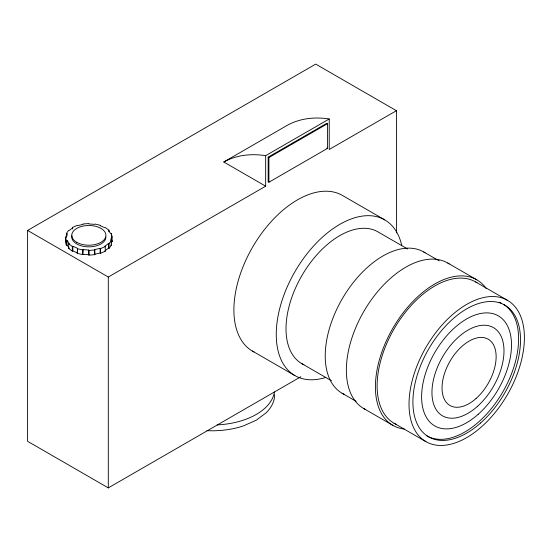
<?xml version="1.0" encoding="UTF-8"?>
<svg xmlns="http://www.w3.org/2000/svg" width="552" height="552" viewBox="0 0 552 552"><rect width="100%" height="100%" fill="white"/><g stroke="black" fill="none" stroke-linecap="round" stroke-linejoin="round"><path stroke-width="0.83" d="M66.364 237.367L66.364 233.468L66.985 233.62L66.212 237.001L65.55 237.049L65.55 241.728L66.316 245.109L66.985 245.053L68.793 247.579M111.166 243.025L111.469 241.672L112.139 241.624L112.139 236.953L111.469 237.001L110.697 240.382L111.325 240.534L111.325 245.205L109.061 248.359L108.44 248.207L105.446 250.463M66.364 233.468L68.627 230.322L69.248 230.467L72.843 227.762L72.436 227.458L77.121 225.382L77.528 225.685L82.986 224.381L82.897 223.995L88.755 223.553L88.844 223.939L94.702 224.381L94.958 224.022L100.416 225.326L100.16 225.685L104.845 227.762L105.377 227.527L108.972 230.232L108.972 231.792M111.325 240.534L109.061 243.68L108.44 243.535L104.845 246.24L105.253 246.544L105.253 251.222L100.567 253.299L100.567 248.621L100.16 248.317L94.702 249.621L94.785 254.679L88.934 255.121L88.844 250.063L82.986 249.621L82.731 254.651L77.273 253.347L77.528 248.317L72.843 246.24L72.312 246.475L68.71 243.77L69.248 243.535L66.985 240.382L66.316 240.43L65.55 237.049M77.273 253.347L77.528 248.317M82.731 254.651L82.986 249.621M300.875 376.719L108.302 487.899L27.6 441.303L27.6 230.439L315.709 64.101L396.412 110.697L396.412 232.909M329.227 118.97L265.664 155.664L265.664 186.183L223.767 161.991L287.33 125.29A167.497 96.703 60 0 1 329.227 118.97L329.227 149.482L396.412 110.697M268.182 157.12L326.708 123.331L327.426 123.745L327.426 148.44L268.9 182.229L268.182 181.815L268.182 157.12L268.9 157.534L327.426 123.745M27.6 230.439L108.302 277.035L265.664 186.183M108.972 230.232L108.44 230.467L110.697 233.62L111.366 233.572L112.139 236.953M68.71 243.77L68.71 248.441L69.248 248.207M68.71 248.441L72.312 251.146L72.843 250.912L77.528 252.988M100.567 248.621L105.253 246.544M94.785 254.679L94.702 254.293L100.16 252.988L100.567 253.299M65.55 241.728L66.212 241.672M88.934 250.449L94.785 250.008M82.986 254.293L88.844 254.741L88.934 255.121M110.697 245.053L111.325 245.205M77.273 248.676L82.731 249.98M326.708 148.026L327.426 148.44M384.772 219.882L342.392 195.415A89.893 51.902 -60 0 0 251.781 248.579A89.893 51.902 -60 0 0 253.982 351.914M447.776 263.042L476.818 279.816M423.701 251.953L439.185 260.889M475.603 281.913L507.502 300.336A81.586 47.106 -60 0 1 481.641 426.71A81.586 47.106 -60 0 1 410.985 385.917A81.586 47.106 -60 0 1 507.502 300.336M407.583 248.993L377.865 231.833A76.086 43.932 -60 0 0 300.73 277.615A76.086 43.932 -60 0 0 303.959 364.748M301.778 363.623L331.497 380.783M342.123 393.259L356.13 401.345M394.018 423.225L425.916 441.641M363.761 408.556L392.803 425.33M252.499 351.113L294.878 375.581M104.845 250.912L105.253 251.222M111.828 240.272L112.139 241.624M268.9 157.534L268.9 182.229M111.469 237.001L111.469 241.672M111.366 233.572L111.366 235.124M109.061 243.68L109.061 248.359M108.44 243.535L108.44 248.207M108.302 277.035L108.302 487.899M100.16 248.317L100.16 252.988M94.702 249.621L94.702 254.293M88.844 250.063L88.844 254.741M72.843 246.24L72.843 250.912M72.436 227.458L72.436 229.011M72.312 246.475L72.312 251.146M66.985 233.62L66.985 235.959M66.985 240.382L66.985 245.053M66.316 240.43L66.316 245.109M325.659 377.458A89.893 51.902 -60 0 1 276.435 328.833A89.893 51.902 -60 0 1 335.064 227.286A89.893 51.902 -60 0 1 401.787 245.605M344.296 394.39A81.586 47.106 -60 0 1 341.764 299.674A81.586 47.106 -60 0 1 425.095 252.809M503.548 304.414A76.086 43.932 -60 0 1 502.499 392.465A76.086 43.932 -60 0 1 426.765 435.783M499.139 302.234A76.086 43.932 -60 0 1 501.409 303.22M223.767 161.991A167.497 96.703 60 0 1 265.664 155.664M365.238 409.356A84.014 48.507 -60 0 1 363.761 311.549A84.014 48.507 -60 0 1 449.204 263.925M404.223 429.035A84.014 48.507 -60 0 1 393.169 327.688A84.014 48.507 -60 0 1 486.257 288.572M396.198 424.357A81.586 47.106 -60 0 1 393.666 329.634A81.586 47.106 -60 0 1 476.99 282.776M274.399 391.996A62.631 36.163 0 0 1 217.164 424.895M274.641 394.625A62.631 36.163 0 0 1 266.243 412.71L256.294 420.196L243.322 425.944A62.631 36.163 0 0 1 206.848 430.663M105.915 237.001A17.071 9.853 0 0 1 87.727 246.834A17.071 9.853 0 0 1 71.919 235.718M480.633 422.956A76.086 43.932 -60 0 0 504.756 305.09A76.086 43.932 -60 0 0 414.738 384.91A76.086 43.932 -60 0 0 480.633 422.956M478.177 414.304A63.549 36.694 -60 0 0 498.325 315.854A63.549 36.694 -60 0 0 423.142 382.522A63.549 36.694 -60 0 0 478.177 414.304M477.294 406.507A50.936 29.408 -60 0 0 493.447 327.605A50.936 29.408 -60 0 0 433.182 381.039A50.936 29.408 -60 0 0 477.294 406.507M476.086 398.489A38.261 22.087 -60 0 0 488.216 339.225A38.261 22.087 -60 0 0 442.959 379.362A38.261 22.087 -60 0 0 476.086 398.489M76.769 242.321A17.071 9.853 0 0 0 105.335 237.905A17.071 9.853 0 0 0 84.421 225.83A17.071 9.853 0 0 0 76.769 242.321"/></g></svg>
